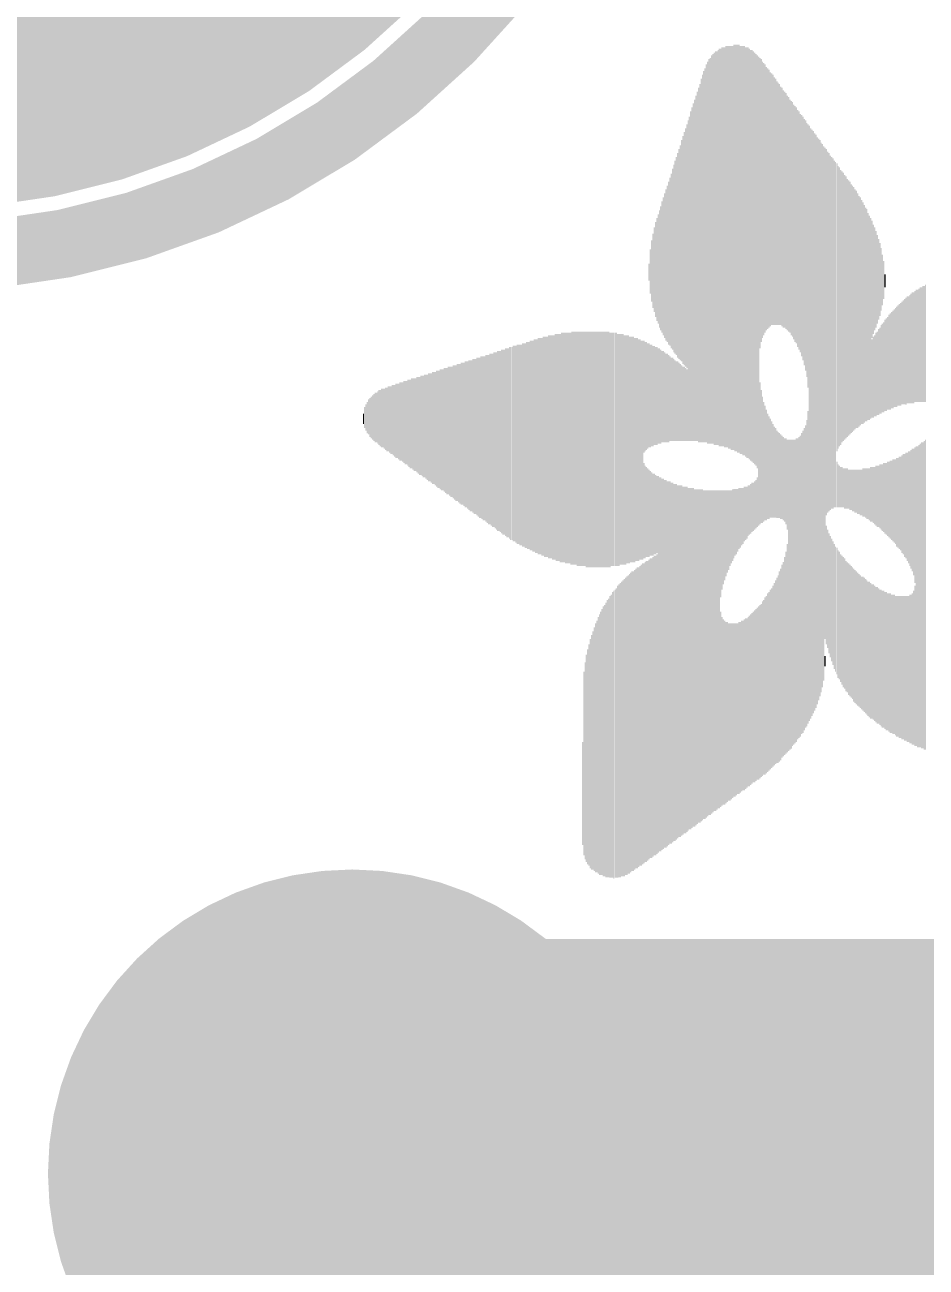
# Model space of a CAD drawing. Extents: x -0.3 to 20.4, y -13.3 to 21.5.
# Drawn here: x 16.392 to 19.025, y 12.706 to 16.338 of the extents above; entities that cross this region are included whole.
import ezdxf

# ---------------------------------------------------------------- set-up
doc = ezdxf.new("R2010")
doc.units = 0
for name, color, linetype in [('16', 132, 'CONTINUOUS'), ('17', 110, 'CONTINUOUS'), ('21', 40, 'CONTINUOUS'), ('30', 253, 'CONTINUOUS'), ('32', 253, 'CONTINUOUS')]:
    doc.layers.add(name, color=color, linetype=linetype)

# ---------------------------------------------------------------- blocks, each defined once
blk = doc.blocks.new('ROUNDP')
at = {"const_width": 0.5}
blk.add_lwpolyline([(0, -0.25, 1), (0, 0.25, 1), (0, -0.25)], format="xyb", dxfattribs=at)
blk = doc.blocks.new('RECT')
blk.add_solid([(-0.5, -0.5), (0.5, -0.5), (-0.5, 0.5), (0.5, 0.5)])

msp = doc.modelspace()

# ---------------------------------------------------------------- linework, layer by layer
at = {"layer": '16', "const_width": 0.3048}
for points in [[(17.3482, 12.9794), (18.8722, 12.9794)], [(18.8722, 10.4394), (18.8722, 12.9794)]]:
    msp.add_lwpolyline(points, dxfattribs=at)
at = {"layer": '16', "const_width": 0.1524}
for points in [[(17.3482, 13.0556, 1), (17.3482, 12.9032)], [(18.9484, 12.9794, 1), (18.796, 12.9794)], [(18.8722, 12.9032, 1), (18.8722, 13.0556)]]:
    msp.add_lwpolyline(points, format="xyb", dxfattribs=at)
at = {"layer": '21', "const_width": 0.2}
msp.add_lwpolyline([(16.0782, 15.6562, 1), (16.0782, 20.0562, 1), (16.0782, 15.6562)], format="xyb", dxfattribs=at)

# ---------------------------------------------------------------- block references
at = {"layer": '16', "xscale": 1.27, "yscale": 2.032, "rotation": 90}
msp.add_blockref('RECT', (18.8722, 12.9794), dxfattribs=at)
at = {"layer": '17'}
for p, xscale, yscale, rotation in [((16.0782, 17.8562), 4.016, 4.016, 180), ((16.0782, 17.8562), 4.016, 4.016, 180), ((17.3482, 12.9794), 1.6764, 1.6764, 270), ((17.3482, 12.9794), 1.6764, 1.6764, 270)]:
    msp.add_blockref('ROUNDP', p, dxfattribs=dict(at, xscale=xscale, yscale=yscale, rotation=rotation))
at = {"layer": '21', "rotation": 90}
for p, xscale, yscale in [((18.4404, 15.689), 1.1735, 0.0038), ((18.4442, 15.689), 1.1735, 0.0038), ((18.448, 15.6871), 1.1773, 0.0038), ((18.4518, 15.6871), 1.1773, 0.0038), ((18.4556, 15.6852), 1.1811, 0.0038), ((18.4595, 15.6852), 1.1811, 0.0039), ((18.4633, 15.6871), 1.1849, 0.0038), ((18.4671, 15.6852), 1.1887, 0.0038), ((18.4709, 15.6852), 1.1887, 0.0038), ((18.4747, 15.6833), 1.1925, 0.0038), ((18.4785, 15.6833), 1.1925, 0.0038), ((18.4823, 15.6795), 1.1925, 0.0038), ((18.4861, 15.6795), 1.1925, 0.0038), ((18.4899, 15.6775), 1.1964, 0.0038), ((18.4937, 15.6775), 1.1964, 0.0038), ((18.3909, 15.6756), 1.124, 0.0038), ((18.3947, 15.6775), 1.1278, 0.0038), ((18.3985, 15.6813), 1.1354, 0.0038), ((18.4023, 15.6832), 1.1392, 0.0038), ((18.4061, 15.6832), 1.1468, 0.0038), ((18.4099, 15.6851), 1.1506, 0.0038), ((18.4137, 15.6851), 1.1506, 0.0038), ((18.4175, 15.6871), 1.1545, 0.0038), ((18.4214, 15.6871), 1.1621, 0.0039), ((18.4252, 15.6871), 1.1621, 0.0038), ((18.429, 15.689), 1.1659, 0.0038), ((18.4328, 15.689), 1.1659, 0.0038), ((18.4366, 15.6871), 1.1697, 0.0038), ((18.4976, 15.6737), 1.1964, 0.0039), ((18.5014, 15.6718), 1.2002, 0.0038), ((18.5052, 15.6718), 1.2002, 0.0038), ((18.509, 15.668), 1.2002, 0.0038), ((18.5128, 15.6642), 1.2002, 0.0038), ((18.5166, 15.6623), 1.204, 0.0038), ((18.5204, 15.6585), 1.2039, 0.0038), ((18.5242, 15.6547), 1.2039, 0.0038), ((18.528, 15.6509), 1.2039, 0.0038), ((18.5318, 15.6451), 1.2078, 0.0038), ((18.5357, 15.5594), 1.3716, 0.0039), ((18.5395, 15.8166), 0.8496, 0.0038), ((18.5433, 15.8242), 0.8268, 0.0038), ((18.3756, 15.6604), 1.0859, 0.0038), ((18.3794, 15.6642), 1.0935, 0.0038), ((18.3833, 15.6699), 1.1049, 0.0039), ((18.3871, 15.6718), 1.1164, 0.0038), ((18.5471, 15.8261), 0.8078, 0.0038), ((18.5509, 15.8281), 0.7963, 0.0038), ((18.5547, 15.8299), 0.7848, 0.0038), ((18.5585, 15.8299), 0.7696, 0.0038), ((18.5623, 15.8299), 0.762, 0.0038), ((18.5661, 15.8299), 0.7544, 0.0038), ((18.3642, 15.6413), 1.0478, 0.0038), ((18.368, 15.6489), 1.063, 0.0038), ((18.3718, 15.6547), 1.0745, 0.0038), ((18.5699, 15.828), 0.743, 0.0038), ((18.5738, 15.828), 0.7354, 0.0039), ((18.5776, 15.8261), 0.7316, 0.0038), ((18.5814, 15.8223), 0.7239, 0.0038), ((18.5852, 15.8204), 0.7201, 0.0038), ((18.589, 15.8166), 0.7125, 0.0038), ((18.5928, 15.8147), 0.7087, 0.0038), ((18.5966, 15.8128), 0.7049, 0.0038), ((18.3528, 15.6261), 1.0096, 0.0038), ((18.3566, 15.6318), 1.021, 0.0038), ((18.3604, 15.6356), 1.0364, 0.0038), ((18.6004, 15.809), 0.6973, 0.0038), ((18.6042, 15.8052), 0.6973, 0.0038), ((18.608, 15.7994), 0.6934, 0.0038), ((18.6119, 15.7975), 0.6896, 0.0039), ((18.6157, 15.7937), 0.6896, 0.0038), ((18.6195, 15.788), 0.6858, 0.0038), ((18.6233, 15.7842), 0.6858, 0.0038), ((18.3413, 15.609), 0.9753, 0.0038), ((18.3452, 15.6147), 0.9867, 0.0039), ((18.349, 15.6204), 0.9982, 0.0038), ((18.6271, 15.7785), 0.682, 0.0038), ((18.6309, 15.7728), 0.6858, 0.0038), ((18.6347, 15.769), 0.6858, 0.0038), ((18.6385, 15.7613), 0.6858, 0.0038), ((18.6423, 15.7556), 0.6896, 0.0038), ((18.6461, 15.7518), 0.6896, 0.0038), ((18.3299, 15.5899), 0.9372, 0.0038), ((18.3337, 15.5956), 0.9486, 0.0038), ((18.3375, 15.6033), 0.9639, 0.0038), ((18.65, 15.7423), 0.6934, 0.0039), ((18.6538, 15.7366), 0.6972, 0.0038), ((18.6576, 15.729), 0.6973, 0.0038), ((18.6614, 15.7214), 0.7049, 0.0038), ((18.6652, 15.7137), 0.7124, 0.0038), ((18.669, 15.7023), 0.7201, 0.0038), ((18.6728, 15.6928), 0.7315, 0.0038), ((18.3185, 15.6832), 0.682, 0.0038), ((18.3223, 15.6871), 0.6973, 0.0038), ((18.3261, 15.6909), 0.7125, 0.0038), ((18.6766, 15.6794), 0.743, 0.0038), ((18.6804, 15.6623), 0.7696, 0.0038), ((18.6842, 15.1727), 1.7412, 0.0038), ((18.6881, 15.1727), 1.726, 0.0039), ((18.6919, 15.1745), 1.7145, 0.0038), ((18.6957, 15.1765), 1.703, 0.0038), ((18.6995, 15.1765), 1.6878, 0.0038), ((18.3071, 15.6718), 0.6286, 0.0039), ((18.3109, 15.6776), 0.6477, 0.0038), ((18.3147, 15.6794), 0.6668, 0.0038), ((18.7033, 15.1784), 1.6764, 0.0038), ((18.7071, 15.1803), 1.6574, 0.0038), ((18.7109, 15.1842), 1.6421, 0.0038), ((18.7147, 15.188), 1.6269, 0.0038), ((18.7185, 15.1898), 1.6078, 0.0038), ((18.7223, 15.1956), 1.5887, 0.0038), ((18.7262, 15.2012), 1.5621, 0.0039), ((18.2956, 15.6623), 0.5791, 0.0038), ((18.2994, 15.6642), 0.5982, 0.0038), ((18.3032, 15.668), 0.6134, 0.0038), ((18.73, 15.2603), 1.4364, 0.0038), ((18.7338, 15.4394), 1.0706, 0.0038), ((18.7376, 15.4394), 1.0554, 0.0038), ((18.7414, 15.4394), 1.0478, 0.0038), ((18.7452, 15.4375), 1.0363, 0.0038), ((18.749, 15.4375), 1.0287, 0.0038), ((18.7528, 15.4356), 1.0249, 0.0038), ((18.2842, 15.6528), 0.5295, 0.0038), ((18.288, 15.6547), 0.5487, 0.0038), ((18.2918, 15.6585), 0.5639, 0.0038), ((18.7566, 15.4337), 1.0135, 0.0038), ((18.7604, 15.4318), 1.0097, 0.0038), ((18.7643, 15.5118), 0.842, 0.0039), ((18.7681, 15.5118), 0.8268, 0.0038), ((18.7719, 15.5137), 0.8154, 0.0038), ((18.7757, 15.5118), 0.8039, 0.0038), ((18.7795, 15.5137), 0.7925, 0.0038), ((18.2728, 15.6413), 0.4762, 0.0038), ((18.2766, 15.6452), 0.4915, 0.0038), ((18.2804, 15.6471), 0.5105, 0.0038), ((18.7833, 15.5137), 0.7848, 0.0038), ((18.7871, 15.5118), 0.7734, 0.0038), ((18.7909, 15.5118), 0.7658, 0.0038), ((18.7947, 15.5099), 0.7544, 0.0038), ((18.7985, 15.5099), 0.7468, 0.0038), ((18.8024, 15.5099), 0.7391, 0.0039), ((18.2613, 15.6337), 0.423, 0.0038), ((18.2651, 15.6356), 0.442, 0.0038), ((18.269, 15.6394), 0.4572, 0.0039), ((18.8062, 15.508), 0.7277, 0.0038), ((18.81, 15.508), 0.7201, 0.0038), ((18.8138, 15.508), 0.7125, 0.0038), ((18.8176, 15.5061), 0.7011, 0.0038), ((18.8214, 15.5061), 0.6934, 0.0038), ((18.8252, 15.5023), 0.6858, 0.0038), ((18.829, 15.5004), 0.6743, 0.0038), ((18.2499, 15.6261), 0.362, 0.0038), ((18.2537, 15.6299), 0.3848, 0.0038), ((18.2575, 15.6318), 0.4038, 0.0038), ((18.8328, 15.5004), 0.6667, 0.0038), ((18.8366, 15.4985), 0.6553, 0.0038), ((18.8405, 15.4947), 0.6477, 0.0039), ((18.8443, 15.4928), 0.6363, 0.0038), ((18.8481, 15.4908), 0.6248, 0.0038), ((18.2385, 15.6223), 0.301, 0.0038), ((18.2423, 15.6242), 0.32, 0.0038), ((18.2461, 15.6242), 0.3429, 0.0038), ((18.8519, 15.4889), 0.621, 0.0038), ((18.8557, 15.4851), 0.6058, 0.0038), ((18.8595, 15.4813), 0.5982, 0.0038), ((18.8633, 15.4794), 0.5868, 0.0038), ((18.8671, 15.5937), 0.3429, 0.0038), ((18.2309, 15.6223), 0.2477, 0.0039), ((18.2347, 15.6223), 0.2781, 0.0038), ((18.8709, 15.5937), 0.32, 0.0038), ((18.8747, 15.5956), 0.301, 0.0038), ((18.8786, 15.5937), 0.282, 0.0039), ((18.2232, 15.6185), 0.1791, 0.0038), ((18.227, 15.6185), 0.2171, 0.0038), ((18.8824, 15.5937), 0.259, 0.0038), ((18.8862, 15.5937), 0.2362, 0.0038), ((18.89, 15.5937), 0.2134, 0.0038), ((18.2194, 15.6166), 0.1295, 0.0038), ((18.8938, 15.5937), 0.1828, 0.0038), ((18.8976, 15.5918), 0.1486, 0.0038), ((18.2156, 15.6147), 0.0495, 0.0038), ((18.9014, 15.5918), 0.1105, 0.0038), ((18.9052, 15.5899), 0.0381, 0.0038), ((18.9776, 15.3899), 0.3163, 0.0038), ((18.9814, 15.3918), 0.3201, 0.0038), ((18.9852, 15.3937), 0.3239, 0.0038), ((18.989, 15.3937), 0.3239, 0.0038), ((18.9929, 15.3975), 0.3238, 0.0039), ((18.9967, 15.3994), 0.3276, 0.0038), ((19.0005, 15.3994), 0.3276, 0.0038), ((19.0043, 15.4013), 0.3314, 0.0038), ((19.0081, 15.4032), 0.3352, 0.0038), ((19.0119, 15.4032), 0.3352, 0.0038), ((19.0157, 15.4051), 0.339, 0.0038), ((19.0195, 15.4051), 0.339, 0.0038), ((19.0233, 15.407), 0.3429, 0.0038), ((18.9357, 15.3651), 0.2896, 0.0038), ((18.9395, 15.367), 0.2934, 0.0038), ((18.9433, 15.3708), 0.2934, 0.0038), ((18.9471, 15.3727), 0.2972, 0.0038), ((18.9509, 15.3746), 0.301, 0.0038), ((18.9548, 15.3784), 0.301, 0.0039), ((18.9586, 15.3803), 0.3048, 0.0038), ((18.9624, 15.3822), 0.3086, 0.0038), ((18.9662, 15.3841), 0.3125, 0.0038), ((18.97, 15.388), 0.3125, 0.0038), ((18.9738, 15.388), 0.3125, 0.0038), ((18.9052, 15.3422), 0.2667, 0.0038), ((18.909, 15.3442), 0.2705, 0.0038), ((18.9128, 15.348), 0.2705, 0.0038), ((18.9167, 15.3518), 0.2781, 0.0039), ((18.9205, 15.3537), 0.2819, 0.0038), ((18.9243, 15.3575), 0.2819, 0.0038), ((18.9281, 15.3594), 0.2858, 0.0038), ((18.9319, 15.3632), 0.2858, 0.0038), ((17.9603, 15.1022), 0.6706, 0.0038), ((17.9642, 15.1022), 0.6706, 0.0039), ((17.968, 15.1022), 0.6706, 0.0038), ((17.9718, 15.1003), 0.6744, 0.0038), ((17.9756, 15.1003), 0.6744, 0.0038), ((17.9794, 15.1003), 0.6744, 0.0038), ((17.9832, 15.1003), 0.6744, 0.0038), ((17.987, 15.0984), 0.6782, 0.0038), ((17.9908, 15.1003), 0.682, 0.0038), ((17.9946, 15.1003), 0.682, 0.0038), ((17.9984, 15.1003), 0.682, 0.0038), ((18.0023, 15.1003), 0.682, 0.0039), ((18.0061, 15.0984), 0.6858, 0.0038), ((18.0099, 15.0984), 0.6858, 0.0038), ((18.0137, 15.0984), 0.6858, 0.0038), ((18.0175, 15.0984), 0.6858, 0.0038), ((18.0213, 15.0984), 0.6858, 0.0038), ((18.0251, 15.0984), 0.6858, 0.0038), ((18.0289, 15.0984), 0.6858, 0.0038), ((18.0327, 15.0965), 0.6896, 0.0038), ((18.0365, 15.0965), 0.6896, 0.0038), ((18.0404, 15.0965), 0.6896, 0.0039), ((18.0442, 15.0965), 0.6896, 0.0038), ((18.048, 15.0965), 0.6896, 0.0038), ((18.0518, 15.0965), 0.6896, 0.0038), ((18.0556, 15.0965), 0.6896, 0.0038), ((18.0594, 15.0965), 0.6896, 0.0038), ((18.0632, 15.0965), 0.6896, 0.0038), ((18.067, 15.0965), 0.6896, 0.0038), ((18.0708, 15.0965), 0.6896, 0.0038), ((18.0746, 15.0965), 0.6896, 0.0038), ((18.0785, 15.0965), 0.6896, 0.0039), ((18.0823, 15.0965), 0.6896, 0.0038), ((18.0861, 15.0965), 0.6896, 0.0038), ((18.0899, 15.0965), 0.6896, 0.0038), ((18.0937, 15.0965), 0.6896, 0.0038), ((18.0975, 15.0965), 0.6896, 0.0038), ((18.1013, 15.0946), 0.6858, 0.0038), ((18.1051, 15.0965), 0.682, 0.0038), ((18.1089, 15.0965), 0.682, 0.0038), ((18.1127, 15.0965), 0.682, 0.0038), ((18.1166, 15.0965), 0.682, 0.0039), ((18.1204, 15.0965), 0.682, 0.0038), ((18.8786, 15.3155), 0.2439, 0.0039), ((18.8824, 15.3194), 0.2438, 0.0038), ((18.8862, 15.3232), 0.2514, 0.0038), ((18.89, 15.327), 0.2514, 0.0038), ((18.8938, 15.3308), 0.259, 0.0038), ((18.8976, 15.3346), 0.2591, 0.0038), ((18.9014, 15.3366), 0.2629, 0.0038), ((17.8308, 15.1118), 0.5829, 0.0038), ((17.8346, 15.1118), 0.5829, 0.0038), ((17.8384, 15.1099), 0.5867, 0.0038), ((17.8422, 15.1099), 0.5867, 0.0038), ((17.846, 15.1098), 0.5944, 0.0038), ((17.8498, 15.1098), 0.5944, 0.0039), ((17.8537, 15.1079), 0.5982, 0.0038), ((17.8575, 15.1098), 0.602, 0.0038), ((17.8613, 15.1079), 0.6058, 0.0038), ((17.8651, 15.1079), 0.6058, 0.0038), ((17.8689, 15.1079), 0.6134, 0.0038), ((17.8727, 15.1079), 0.6134, 0.0038), ((17.8765, 15.106), 0.6172, 0.0038), ((17.8803, 15.1079), 0.621, 0.0038), ((17.8841, 15.106), 0.6248, 0.0038), ((17.888, 15.106), 0.6248, 0.0039), ((17.8918, 15.106), 0.6324, 0.0038), ((17.8956, 15.106), 0.6324, 0.0038), ((17.8994, 15.106), 0.6324, 0.0038), ((17.9032, 15.1041), 0.6362, 0.0038), ((17.907, 15.1061), 0.6401, 0.0038), ((17.9108, 15.1042), 0.6439, 0.0038), ((17.9146, 15.1042), 0.6439, 0.0038), ((17.9184, 15.1042), 0.6439, 0.0038), ((17.9222, 15.1042), 0.6515, 0.0038), ((17.9261, 15.1042), 0.6515, 0.0039), ((17.9299, 15.1042), 0.6515, 0.0038), ((17.9337, 15.1022), 0.6554, 0.0038), ((17.9375, 15.1022), 0.6554, 0.0038), ((17.9413, 15.1041), 0.6592, 0.0038), ((17.9451, 15.1022), 0.663, 0.0038), ((17.9489, 15.1022), 0.663, 0.0038), ((17.9527, 15.1022), 0.663, 0.0038), ((17.9565, 15.1003), 0.6668, 0.0038), ((18.1242, 15.0946), 0.6782, 0.0038), ((18.128, 15.0946), 0.6782, 0.0038), ((18.1318, 15.0965), 0.6744, 0.0038), ((18.1356, 15.0965), 0.6744, 0.0038), ((18.1394, 15.0965), 0.6744, 0.0038), ((18.1432, 15.0946), 0.6706, 0.0038), ((18.147, 15.0946), 0.6706, 0.0038), ((18.1508, 15.0965), 0.6668, 0.0038), ((18.1547, 15.0965), 0.6668, 0.0039), ((18.1585, 15.0946), 0.663, 0.0038), ((18.1623, 15.0965), 0.6592, 0.0038), ((18.1661, 15.0965), 0.6592, 0.0038), ((18.1699, 15.0965), 0.6592, 0.0038), ((18.1737, 15.0945), 0.6553, 0.0038), ((18.1775, 15.0965), 0.6515, 0.0038), ((18.1813, 15.0965), 0.6515, 0.0038), ((18.1851, 15.0945), 0.6477, 0.0038), ((18.1889, 15.0965), 0.6439, 0.0038), ((18.1928, 15.0945), 0.6401, 0.0039), ((18.1966, 15.0945), 0.6401, 0.0038), ((18.2004, 15.2508), 0.3276, 0.0038), ((18.2042, 15.2508), 0.32, 0.0038), ((18.208, 15.2527), 0.3162, 0.0038), ((18.2118, 15.2527), 0.3086, 0.0038), ((18.2156, 15.2546), 0.3048, 0.0038), ((18.2194, 15.2527), 0.301, 0.0038), ((18.2232, 15.2546), 0.2972, 0.0038), ((18.8671, 15.3041), 0.2286, 0.0038), ((18.8709, 15.3079), 0.2363, 0.0038), ((18.8747, 15.3117), 0.2363, 0.0038), ((17.7127, 15.1346), 0.461, 0.0038), ((17.7165, 15.1327), 0.4648, 0.0038), ((17.7203, 15.1308), 0.4686, 0.0038), ((17.7241, 15.1327), 0.4724, 0.0038), ((17.7279, 15.1308), 0.4762, 0.0038), ((17.7317, 15.1288), 0.4801, 0.0038), ((17.7355, 15.1288), 0.4801, 0.0039), ((17.7394, 15.1288), 0.4877, 0.0038), ((17.7432, 15.127), 0.4915, 0.0038), ((17.747, 15.125), 0.4953, 0.0038), ((17.7508, 15.127), 0.4991, 0.0038), ((17.7546, 15.125), 0.5029, 0.0038), ((17.7584, 15.1232), 0.5067, 0.0038), ((17.7622, 15.125), 0.5105, 0.0038), ((17.766, 15.1232), 0.5143, 0.0038), ((17.7698, 15.1212), 0.5181, 0.0038), ((17.7736, 15.1212), 0.5257, 0.0039), ((17.7775, 15.1212), 0.5257, 0.0038), ((17.7813, 15.1194), 0.5295, 0.0038), ((17.7851, 15.1194), 0.5373, 0.0038), ((17.7889, 15.1175), 0.5411, 0.0038), ((17.7927, 15.1175), 0.5411, 0.0038), ((17.7965, 15.1175), 0.5487, 0.0038), ((17.8003, 15.1156), 0.5525, 0.0038), ((17.8041, 15.1156), 0.5525, 0.0038), ((17.8079, 15.1156), 0.5601, 0.0038), ((17.8117, 15.1137), 0.5639, 0.0039), ((17.8156, 15.1137), 0.5639, 0.0038), ((17.8194, 15.1137), 0.5715, 0.0038), ((17.8232, 15.1137), 0.5715, 0.0038), ((17.827, 15.1118), 0.5753, 0.0038), ((18.227, 15.2527), 0.2934, 0.0038), ((18.2309, 15.2546), 0.2896, 0.0039), ((18.2347, 15.2527), 0.2858, 0.0038), ((18.2385, 15.2527), 0.2858, 0.0038), ((18.2423, 15.2527), 0.2782, 0.0038), ((18.2461, 15.2527), 0.2782, 0.0038), ((18.2499, 15.2508), 0.2744, 0.0038), ((18.2537, 15.2508), 0.2667, 0.0038), ((18.2575, 15.2508), 0.2667, 0.0038), ((18.2613, 15.2489), 0.2629, 0.0038), ((18.2651, 15.247), 0.2591, 0.0038), ((18.269, 15.247), 0.2591, 0.0039), ((18.2728, 15.2451), 0.2553, 0.0038), ((18.2766, 15.2451), 0.2476, 0.0038), ((18.2804, 15.2432), 0.2438, 0.0038), ((18.2842, 15.2432), 0.2438, 0.0038), ((17.606, 15.1555), 0.3505, 0.0038), ((17.6098, 15.1537), 0.3543, 0.0038), ((17.6136, 15.1537), 0.3543, 0.0038), ((17.6174, 15.1537), 0.3619, 0.0038), ((17.6212, 15.1518), 0.3657, 0.0039), ((17.6251, 15.1498), 0.3696, 0.0038), ((17.6289, 15.1517), 0.3734, 0.0038), ((17.6327, 15.1498), 0.3772, 0.0038), ((17.6365, 15.1479), 0.381, 0.0038), ((17.6403, 15.1479), 0.381, 0.0038), ((17.6441, 15.1479), 0.3886, 0.0038), ((17.6479, 15.146), 0.3924, 0.0038), ((17.6517, 15.1441), 0.3962, 0.0038), ((17.6555, 15.146), 0.4, 0.0038), ((17.6593, 15.1441), 0.4038, 0.0039), ((17.6632, 15.1422), 0.4076, 0.0038), ((17.667, 15.1423), 0.4153, 0.0038), ((17.6708, 15.1423), 0.4153, 0.0038), ((17.6746, 15.1404), 0.4191, 0.0038), ((17.6784, 15.1403), 0.4268, 0.0038), ((17.6822, 15.1403), 0.4268, 0.0038), ((17.686, 15.1384), 0.4306, 0.0038), ((17.6898, 15.1384), 0.4382, 0.0038), ((17.6936, 15.1365), 0.442, 0.0038), ((17.6974, 15.1365), 0.442, 0.0039), ((17.7013, 15.1365), 0.4496, 0.0038), ((17.7051, 15.1346), 0.4534, 0.0038), ((17.7089, 15.1346), 0.4534, 0.0038), ((18.288, 15.2413), 0.24, 0.0038), ((18.2918, 15.2394), 0.2362, 0.0038), ((18.2956, 15.2375), 0.2324, 0.0038), ((18.2994, 15.2375), 0.2324, 0.0038), ((18.3032, 15.2356), 0.2286, 0.0038), ((18.3071, 15.2337), 0.2247, 0.0039), ((18.3109, 15.2317), 0.2209, 0.0038), ((18.3147, 15.2299), 0.2171, 0.0038), ((18.3185, 15.2299), 0.2171, 0.0038), ((18.3223, 15.2279), 0.2133, 0.0038), ((18.3261, 15.2261), 0.2095, 0.0038), ((17.4879, 15.1784), 0.2286, 0.0038), ((17.4917, 15.1784), 0.2286, 0.0038), ((17.4955, 15.1765), 0.2324, 0.0038), ((17.4993, 15.1765), 0.24, 0.0038), ((17.5031, 15.1746), 0.2438, 0.0038), ((17.5069, 15.1746), 0.2438, 0.0039), ((17.5108, 15.1746), 0.2514, 0.0038), ((17.5146, 15.1727), 0.2552, 0.0038), ((17.5184, 15.1707), 0.2591, 0.0038), ((17.5222, 15.1727), 0.2629, 0.0038), ((17.526, 15.1707), 0.2667, 0.0038), ((17.5298, 15.1689), 0.2705, 0.0038), ((17.5336, 15.1689), 0.2705, 0.0038), ((17.5374, 15.1689), 0.2781, 0.0038), ((17.5412, 15.1669), 0.2819, 0.0038), ((17.545, 15.1651), 0.2857, 0.0039), ((17.5489, 15.167), 0.2896, 0.0038), ((17.5527, 15.1651), 0.2934, 0.0038), ((17.5565, 15.1632), 0.2972, 0.0038), ((17.5603, 15.1651), 0.301, 0.0038), ((17.5641, 15.1632), 0.3048, 0.0038), ((17.5679, 15.1613), 0.3086, 0.0038), ((17.5717, 15.1613), 0.3163, 0.0038), ((17.5755, 15.1613), 0.3163, 0.0038), ((17.5793, 15.1593), 0.3201, 0.0038), ((17.5831, 15.1593), 0.3277, 0.0039), ((17.587, 15.1593), 0.3277, 0.0038), ((17.5908, 15.1575), 0.3315, 0.0038), ((17.5946, 15.1575), 0.3391, 0.0038), ((17.5984, 15.1555), 0.3429, 0.0038), ((17.6022, 15.1555), 0.3429, 0.0038), ((18.5395, 15.0851), 0.4153, 0.0038), ((17.4117, 15.1898), 0.1371, 0.0038), ((17.4155, 15.1898), 0.1448, 0.0038), ((17.4193, 15.1898), 0.1448, 0.0038), ((17.4231, 15.1898), 0.1524, 0.0038), ((17.4269, 15.1898), 0.16, 0.0038), ((17.4307, 15.1879), 0.1638, 0.0039), ((17.4346, 15.188), 0.1715, 0.0038), ((17.4384, 15.188), 0.1715, 0.0038), ((17.4422, 15.1861), 0.1753, 0.0038), ((17.446, 15.1861), 0.1829, 0.0038), ((17.4498, 15.1842), 0.1867, 0.0038), ((17.4536, 15.1861), 0.1905, 0.0038), ((17.4574, 15.1842), 0.1943, 0.0038), ((17.4612, 15.1823), 0.1981, 0.0038), ((17.465, 15.1842), 0.2019, 0.0038), ((17.4688, 15.1822), 0.2058, 0.0039), ((17.4727, 15.1803), 0.2096, 0.0038), ((17.4765, 15.1803), 0.2172, 0.0038), ((17.4803, 15.1803), 0.2172, 0.0038), ((17.4841, 15.1784), 0.221, 0.0038), ((18.5433, 15.0755), 0.3886, 0.0038), ((17.385, 15.1898), 0.0609, 0.0038), ((17.3888, 15.1898), 0.0762, 0.0038), ((17.3926, 15.1898), 0.0915, 0.0039), ((17.3965, 15.1918), 0.1029, 0.0038), ((17.4003, 15.1898), 0.1143, 0.0038), ((17.4041, 15.1898), 0.1219, 0.0038), ((17.4079, 15.1898), 0.1295, 0.0038), ((18.5471, 15.066), 0.3696, 0.0038), ((18.5509, 15.0603), 0.3506, 0.0038), ((18.5547, 15.0564), 0.3353, 0.0038), ((17.3812, 15.1861), 0.0305, 0.0038), ((18.5585, 15.0508), 0.3239, 0.0038), ((18.5623, 15.047), 0.3086, 0.0038), ((18.5661, 15.0432), 0.3009, 0.0038), ((18.5699, 15.0413), 0.2895, 0.0038), ((18.6804, 14.7517), 0.9144, 0.0038), ((18.5738, 15.0375), 0.2819, 0.0039), ((18.5776, 15.0337), 0.2743, 0.0038), ((18.5814, 15.0299), 0.2667, 0.0038), ((18.5852, 15.028), 0.2629, 0.0038), ((18.589, 15.0241), 0.2552, 0.0038), ((18.5928, 15.0222), 0.2514, 0.0038), ((18.6652, 14.7098), 0.8839, 0.0038), ((18.669, 14.7174), 0.884, 0.0038), ((18.6728, 14.7251), 0.8839, 0.0038), ((18.6766, 14.7346), 0.8953, 0.0038), ((18.5966, 15.0203), 0.2476, 0.0038), ((18.6004, 15.0165), 0.2476, 0.0038), ((18.6042, 15.0146), 0.2438, 0.0038), ((18.608, 15.0108), 0.2439, 0.0038), ((18.6119, 15.007), 0.2439, 0.0039), ((18.6157, 15.0032), 0.2515, 0.0038), ((18.6195, 14.9937), 0.2629, 0.0038), ((18.6233, 14.6698), 0.9106, 0.0038), ((18.6271, 14.6717), 0.9068, 0.0038), ((18.6309, 14.6736), 0.903, 0.0038), ((18.6347, 14.6774), 0.8954, 0.0038), ((18.6385, 14.6793), 0.8916, 0.0038), ((18.6423, 14.6812), 0.8878, 0.0038), ((18.6461, 14.685), 0.8878, 0.0038), ((18.65, 14.6889), 0.8801, 0.0039), ((18.6538, 14.6927), 0.8801, 0.0038), ((18.6576, 14.6965), 0.8801, 0.0038), ((18.6614, 14.7041), 0.8801, 0.0038), ((19.0081, 14.6698), 0.8877, 0.0038), ((19.0119, 14.6698), 0.8953, 0.0038), ((19.0157, 14.6698), 0.8953, 0.0038), ((19.0195, 14.6698), 0.903, 0.0038), ((19.0233, 14.6717), 0.9068, 0.0038), ((18.9471, 14.9403), 0.2705, 0.0038), ((18.9509, 14.9384), 0.2743, 0.0038), ((18.9548, 14.9365), 0.2857, 0.0039), ((18.9586, 14.9365), 0.2934, 0.0038), ((18.9624, 14.9327), 0.301, 0.0038), ((18.9662, 14.9327), 0.3086, 0.0038), ((18.97, 14.9289), 0.3163, 0.0038), ((18.9738, 14.927), 0.3277, 0.0038), ((18.9776, 14.9232), 0.3353, 0.0038), ((18.9814, 14.9213), 0.3467, 0.0038), ((18.9852, 14.9194), 0.3581, 0.0038), ((18.989, 14.9136), 0.3696, 0.0038), ((18.9929, 14.9041), 0.3962, 0.0039), ((18.9967, 14.6679), 0.8763, 0.0038), ((19.0005, 14.666), 0.8801, 0.0038), ((19.0043, 14.6679), 0.8839, 0.0038), ((18.2004, 14.9175), 0.2781, 0.0038), ((18.2042, 14.9137), 0.2705, 0.0038), ((18.208, 14.9137), 0.2629, 0.0038), ((18.2118, 14.9117), 0.259, 0.0038), ((18.7643, 14.9936), 0.1334, 0.0039), ((18.7681, 14.9898), 0.1258, 0.0038), ((18.7719, 14.9879), 0.122, 0.0038), ((18.7757, 14.986), 0.1182, 0.0038), ((18.7795, 14.986), 0.1182, 0.0038), ((18.7833, 14.984), 0.1143, 0.0038), ((18.7871, 14.9822), 0.1181, 0.0038), ((18.7909, 14.9822), 0.1181, 0.0038), ((18.7947, 14.9822), 0.1181, 0.0038), ((18.8024, 14.9784), 0.1181, 0.0039), ((18.8062, 14.9784), 0.1181, 0.0038), ((18.81, 14.9765), 0.1219, 0.0038), ((18.8138, 14.9765), 0.1219, 0.0038), ((18.8176, 14.9746), 0.1257, 0.0038), ((18.8214, 14.9746), 0.1257, 0.0038), ((18.8252, 14.9727), 0.1295, 0.0038), ((18.829, 14.9727), 0.1295, 0.0038), ((18.8328, 14.9708), 0.1333, 0.0038), ((18.8366, 14.9708), 0.1333, 0.0038), ((18.8405, 14.9708), 0.1409, 0.0039), ((18.8443, 14.9708), 0.1409, 0.0038), ((18.8481, 14.9689), 0.1447, 0.0038), ((18.8519, 14.967), 0.1485, 0.0038), ((18.8557, 14.967), 0.1485, 0.0038), ((18.8595, 14.965), 0.1524, 0.0038), ((18.8633, 14.9651), 0.1601, 0.0038), ((18.8671, 14.9651), 0.1601, 0.0038), ((18.8709, 14.9632), 0.1639, 0.0038), ((18.8747, 14.9613), 0.1677, 0.0038), ((18.8786, 14.9613), 0.1753, 0.0039), ((18.8824, 14.9594), 0.1791, 0.0038), ((18.8862, 14.9594), 0.1791, 0.0038), ((18.89, 14.9594), 0.1867, 0.0038), ((18.8938, 14.9575), 0.1905, 0.0038), ((18.8976, 14.9556), 0.1943, 0.0038), ((18.9014, 14.9556), 0.2019, 0.0038), ((18.9052, 14.9536), 0.2058, 0.0038), ((18.909, 14.9517), 0.2096, 0.0038), ((18.9128, 14.9517), 0.2172, 0.0038), ((18.9167, 14.9498), 0.221, 0.0039), ((18.9205, 14.9498), 0.2286, 0.0038), ((18.9243, 14.9479), 0.2324, 0.0038), ((18.9281, 14.9479), 0.24, 0.0038), ((18.9319, 14.946), 0.2438, 0.0038), ((18.9357, 14.9441), 0.2476, 0.0038), ((18.9395, 14.9422), 0.2591, 0.0038), ((18.9433, 14.9403), 0.2629, 0.0038), ((18.2156, 14.9098), 0.2552, 0.0038), ((18.2194, 14.9098), 0.2476, 0.0038), ((18.2232, 14.9079), 0.2438, 0.0038), ((18.227, 14.906), 0.24, 0.0038), ((18.2309, 14.9079), 0.2362, 0.0039), ((18.2347, 14.906), 0.2324, 0.0038), ((18.2385, 14.906), 0.2248, 0.0038), ((18.2423, 14.4679), 1.1011, 0.0038), ((18.2461, 14.4679), 1.0935, 0.0038), ((18.2499, 14.4679), 1.0935, 0.0038), ((18.2537, 14.4679), 1.0859, 0.0038), ((18.2575, 14.4698), 1.0821, 0.0038), ((18.2613, 14.4698), 1.0745, 0.0038), ((18.2651, 14.4698), 1.0745, 0.0038), ((18.269, 14.4697), 1.0668, 0.0039), ((18.2728, 14.4717), 1.0629, 0.0038), ((18.2766, 14.4736), 1.0591, 0.0038), ((18.5242, 14.9327), 0.1409, 0.0038), ((18.528, 14.9365), 0.141, 0.0038), ((18.5318, 14.9422), 0.1448, 0.0038), ((18.7985, 14.9802), 0.1143, 0.0038), ((18.2804, 14.4717), 1.0553, 0.0038), ((18.2842, 14.4736), 1.0515, 0.0038), ((18.288, 14.4736), 1.0439, 0.0038), ((18.2918, 14.4736), 1.0439, 0.0038), ((18.2956, 14.4755), 1.0401, 0.0038), ((18.2994, 14.4755), 1.0325, 0.0038), ((18.3032, 14.4774), 1.0287, 0.0038), ((18.3071, 14.4774), 1.0287, 0.0039), ((18.3109, 14.4793), 1.0249, 0.0038), ((18.3147, 14.4793), 1.0173, 0.0038), ((18.3185, 14.4812), 1.0135, 0.0038), ((18.3223, 14.4812), 1.0135, 0.0038), ((18.3261, 14.4831), 1.0096, 0.0038), ((18.3299, 14.4831), 1.002, 0.0038), ((18.3337, 14.485), 0.9982, 0.0038), ((18.3375, 14.485), 0.9982, 0.0038), ((18.3413, 14.4869), 0.9944, 0.0038), ((18.3452, 14.4888), 0.9906, 0.0039), ((18.349, 14.4869), 0.9868, 0.0038), ((18.3528, 14.4888), 0.983, 0.0038), ((18.3566, 14.4907), 0.9792, 0.0038), ((18.3604, 14.4926), 0.9754, 0.0038), ((18.3642, 14.4926), 0.9754, 0.0038), ((18.368, 14.4945), 0.9716, 0.0038), ((18.3718, 14.4964), 0.9678, 0.0038), ((18.3756, 14.4965), 0.9601, 0.0038), ((18.3794, 14.4965), 0.9601, 0.0038), ((18.3833, 14.4984), 0.9563, 0.0039), ((18.3871, 14.5003), 0.9525, 0.0038), ((18.3909, 14.5022), 0.9487, 0.0038), ((18.3947, 14.5022), 0.9487, 0.0038), ((18.3985, 14.5041), 0.9449, 0.0038), ((18.4023, 14.506), 0.9411, 0.0038), ((18.4061, 14.5079), 0.9373, 0.0038), ((18.4099, 14.5079), 0.9373, 0.0038), ((18.4137, 14.5098), 0.9335, 0.0038), ((18.4175, 14.5117), 0.9297, 0.0038), ((18.4214, 14.5117), 0.9297, 0.0039), ((18.4252, 14.8203), 0.3124, 0.0038), ((18.429, 14.8317), 0.2896, 0.0038), ((18.4328, 14.8394), 0.2743, 0.0038), ((18.4366, 14.8451), 0.2629, 0.0038), ((18.4404, 14.8508), 0.2515, 0.0038), ((18.4442, 14.8565), 0.2401, 0.0038), ((18.448, 14.8603), 0.2324, 0.0038), ((18.4518, 14.866), 0.221, 0.0038), ((18.4556, 14.8698), 0.2134, 0.0038), ((18.4595, 14.8755), 0.2096, 0.0039), ((18.4633, 14.8794), 0.2019, 0.0038), ((18.4671, 14.8832), 0.1943, 0.0038), ((18.4709, 14.8851), 0.1905, 0.0038), ((18.4747, 14.8889), 0.1829, 0.0038), ((18.4785, 14.8946), 0.1791, 0.0038), ((18.4823, 14.8965), 0.1753, 0.0038), ((18.4861, 14.9003), 0.1676, 0.0038), ((18.4899, 14.9022), 0.1638, 0.0038), ((18.4937, 14.9079), 0.16, 0.0038), ((18.4976, 14.9098), 0.1562, 0.0039), ((18.5014, 14.9117), 0.1524, 0.0038), ((18.5052, 14.9174), 0.1486, 0.0038), ((18.509, 14.9193), 0.1448, 0.0038), ((18.5128, 14.9231), 0.1448, 0.0038), ((18.5166, 14.927), 0.1447, 0.0038), ((18.5204, 14.9289), 0.1409, 0.0038), ((18.7338, 14.7003), 0.3467, 0.0038), ((18.7376, 14.6889), 0.3467, 0.0038), ((18.6195, 14.5155), 0.6096, 0.0038), ((18.7414, 14.6755), 0.3505, 0.0038), ((18.7452, 14.666), 0.3543, 0.0038), ((18.749, 14.6565), 0.3581, 0.0038), ((18.7528, 14.6469), 0.362, 0.0038), ((18.7566, 14.6374), 0.3658, 0.0038), ((18.2309, 14.3479), 0.8763, 0.0039), ((18.2347, 14.3479), 0.8763, 0.0038), ((18.2385, 14.3517), 0.8763, 0.0038), ((18.6157, 14.5022), 0.5905, 0.0038), ((18.7604, 14.6298), 0.3657, 0.0038), ((18.7643, 14.6241), 0.3695, 0.0039), ((18.7681, 14.6145), 0.3734, 0.0038), ((18.7719, 14.6107), 0.3734, 0.0038), ((18.7757, 14.6031), 0.3734, 0.0038), ((18.7795, 14.5974), 0.3772, 0.0038), ((18.1775, 14.3098), 0.8763, 0.0038), ((18.1813, 14.3117), 0.8801, 0.0038), ((18.1851, 14.3136), 0.8763, 0.0038), ((18.1889, 14.3174), 0.8763, 0.0038), ((18.1928, 14.3193), 0.8801, 0.0039), ((18.1966, 14.3231), 0.8801, 0.0038), ((18.2004, 14.325), 0.8763, 0.0038), ((18.2042, 14.3288), 0.8763, 0.0038), ((18.208, 14.3307), 0.8801, 0.0038), ((18.2118, 14.3326), 0.8763, 0.0038), ((18.2156, 14.3364), 0.8763, 0.0038), ((18.2194, 14.3403), 0.8763, 0.0038), ((18.2232, 14.3403), 0.8763, 0.0038), ((18.227, 14.3441), 0.8763, 0.0038), ((18.6004, 14.4679), 0.5601, 0.0038), ((18.6042, 14.4774), 0.5639, 0.0038), ((18.608, 14.4831), 0.5677, 0.0038), ((18.6119, 14.4926), 0.5792, 0.0039), ((18.7833, 14.5917), 0.381, 0.0038), ((18.7871, 14.5879), 0.381, 0.0038), ((18.7909, 14.5802), 0.381, 0.0038), ((18.7947, 14.5764), 0.381, 0.0038), ((18.7985, 14.5707), 0.3848, 0.0038), ((18.8024, 14.5669), 0.3848, 0.0039), ((18.8062, 14.5631), 0.3848, 0.0038), ((18.81, 14.5593), 0.3848, 0.0038), ((18.8138, 14.5536), 0.3886, 0.0038), ((18.1394, 14.2812), 0.8649, 0.0038), ((18.1432, 14.2831), 0.8687, 0.0038), ((18.147, 14.2869), 0.8687, 0.0038), ((18.1508, 14.2888), 0.8725, 0.0038), ((18.1547, 14.2926), 0.8725, 0.0039), ((18.1585, 14.2945), 0.8763, 0.0038), ((18.1623, 14.2983), 0.8763, 0.0038), ((18.1661, 14.3022), 0.8763, 0.0038), ((18.1699, 14.3022), 0.8763, 0.0038), ((18.1737, 14.306), 0.8763, 0.0038), ((18.5852, 14.445), 0.5372, 0.0038), ((18.589, 14.4507), 0.541, 0.0038), ((18.5928, 14.4545), 0.5486, 0.0038), ((18.5966, 14.4622), 0.5563, 0.0038), ((18.8176, 14.5498), 0.3887, 0.0038), ((18.8214, 14.546), 0.3887, 0.0038), ((18.8252, 14.5421), 0.3886, 0.0038), ((18.829, 14.5383), 0.3886, 0.0038), ((18.8328, 14.5345), 0.3886, 0.0038), ((18.8366, 14.5307), 0.3886, 0.0038), ((18.8405, 14.5288), 0.3924, 0.0039), ((18.8443, 14.525), 0.3924, 0.0038), ((18.8481, 14.5212), 0.3924, 0.0038), ((18.8519, 14.5174), 0.3924, 0.0038), ((18.1089, 14.2621), 0.8344, 0.0038), ((18.1127, 14.2621), 0.842, 0.0038), ((18.1166, 14.2659), 0.842, 0.0039), ((18.1204, 14.2678), 0.8458, 0.0038), ((18.1242, 14.2716), 0.8534, 0.0038), ((18.128, 14.2736), 0.8573, 0.0038), ((18.1318, 14.2755), 0.8611, 0.0038), ((18.1356, 14.2793), 0.8611, 0.0038), ((18.5623, 14.4145), 0.522, 0.0038), ((18.5661, 14.4183), 0.522, 0.0038), ((18.5699, 14.424), 0.5258, 0.0038), ((18.5738, 14.4278), 0.5258, 0.0039), ((18.5776, 14.4336), 0.5295, 0.0038), ((18.5814, 14.4393), 0.5334, 0.0038), ((18.8557, 14.5136), 0.3925, 0.0038), ((18.8595, 14.5117), 0.3963, 0.0038), ((18.8633, 14.5079), 0.3963, 0.0038), ((18.8671, 14.506), 0.3925, 0.0038), ((18.8709, 14.5041), 0.3963, 0.0038), ((18.8747, 14.5002), 0.3962, 0.0038), ((18.8786, 14.4964), 0.3962, 0.0039), ((18.8824, 14.4945), 0.4, 0.0038), ((18.8862, 14.4926), 0.3962, 0.0038), ((18.89, 14.4888), 0.3962, 0.0038), ((18.8938, 14.4869), 0.4, 0.0038), ((18.8976, 14.4831), 0.4, 0.0038), ((18.9014, 14.4831), 0.4, 0.0038), ((18.9052, 14.4793), 0.4001, 0.0038), ((18.909, 14.4774), 0.4039, 0.0038), ((18.9128, 14.4755), 0.4001, 0.0038), ((18.9167, 14.4736), 0.4039, 0.0039), ((18.9205, 14.4717), 0.4077, 0.0038), ((18.9852, 14.4545), 0.442, 0.0038), ((18.989, 14.4583), 0.4496, 0.0038), ((18.9929, 14.464), 0.4686, 0.0039), ((18.0861, 14.245), 0.7925, 0.0038), ((18.0899, 14.2469), 0.8039, 0.0038), ((18.0937, 14.2507), 0.8115, 0.0038), ((18.0975, 14.2526), 0.8153, 0.0038), ((18.1013, 14.2564), 0.823, 0.0038), ((18.1051, 14.2583), 0.8268, 0.0038), ((18.5395, 14.3879), 0.5067, 0.0038), ((18.5433, 14.3917), 0.5067, 0.0038), ((18.5471, 14.3974), 0.5105, 0.0038), ((18.5509, 14.4012), 0.5105, 0.0038), ((18.5547, 14.405), 0.5182, 0.0038), ((18.5585, 14.4088), 0.5182, 0.0038), ((18.9243, 14.4698), 0.4039, 0.0038), ((18.9281, 14.4679), 0.4077, 0.0038), ((18.9319, 14.4679), 0.4077, 0.0038), ((18.9357, 14.4641), 0.4077, 0.0038), ((18.9395, 14.4622), 0.4115, 0.0038), ((18.9433, 14.4622), 0.4115, 0.0038), ((18.9471, 14.4603), 0.4153, 0.0038), ((18.9509, 14.4603), 0.4153, 0.0038), ((18.9548, 14.4584), 0.4191, 0.0039), ((18.9586, 14.4584), 0.4191, 0.0038), ((18.9624, 14.4565), 0.4229, 0.0038), ((18.9662, 14.4565), 0.4229, 0.0038), ((18.97, 14.4545), 0.4268, 0.0038), ((18.9738, 14.4545), 0.4268, 0.0038), ((18.9776, 14.4545), 0.4344, 0.0038), ((18.9814, 14.4545), 0.4344, 0.0038), ((18.067, 14.2316), 0.7506, 0.0038), ((18.0708, 14.2335), 0.762, 0.0038), ((18.0746, 14.2373), 0.7696, 0.0038), ((18.0785, 14.2412), 0.7773, 0.0039), ((18.0823, 14.2431), 0.7887, 0.0038), ((18.4252, 14.3364), 0.5715, 0.0038), ((18.429, 14.3307), 0.5524, 0.0038), ((18.4976, 14.3536), 0.4991, 0.0039), ((18.5014, 14.3555), 0.4953, 0.0038), ((18.5052, 14.3593), 0.4953, 0.0038), ((18.509, 14.3612), 0.4991, 0.0038), ((18.5128, 14.365), 0.4991, 0.0038), ((18.5166, 14.3688), 0.4991, 0.0038), ((18.5204, 14.3726), 0.4991, 0.0038), ((18.5242, 14.3745), 0.503, 0.0038), ((18.528, 14.3783), 0.503, 0.0038), ((18.5318, 14.3822), 0.5029, 0.0038), ((18.5357, 14.3841), 0.5067, 0.0039), ((18.0556, 14.2202), 0.7124, 0.0038), ((18.0594, 14.224), 0.7278, 0.0038), ((18.0632, 14.2278), 0.7354, 0.0038), ((18.4328, 14.3288), 0.541, 0.0038), ((18.4366, 14.3269), 0.5372, 0.0038), ((18.4404, 14.3269), 0.5296, 0.0038), ((18.4442, 14.3288), 0.5258, 0.0038), ((18.448, 14.3288), 0.5182, 0.0038), ((18.4518, 14.3288), 0.5182, 0.0038), ((18.4556, 14.3307), 0.5144, 0.0038), ((18.4595, 14.3326), 0.5106, 0.0039), ((18.4633, 14.3345), 0.5068, 0.0038), ((18.4671, 14.3345), 0.5068, 0.0038), ((18.4709, 14.3364), 0.503, 0.0038), ((18.4747, 14.3383), 0.4992, 0.0038), ((18.4785, 14.3402), 0.503, 0.0038), ((18.4823, 14.3422), 0.4991, 0.0038), ((18.4861, 14.346), 0.4991, 0.0038), ((18.4899, 14.3479), 0.4953, 0.0038), ((18.4937, 14.3498), 0.4991, 0.0038), ((18.0442, 14.2069), 0.6705, 0.0038), ((18.048, 14.2107), 0.6858, 0.0038), ((18.0518, 14.2164), 0.6972, 0.0038), ((18.0327, 14.1935), 0.6058, 0.0038), ((18.0365, 14.1974), 0.6287, 0.0038), ((18.0404, 14.2031), 0.6477, 0.0039), ((18.73, 14.4774), 0.0305, 0.0038), ((18.0289, 14.1859), 0.5754, 0.0038), ((18.0251, 14.1783), 0.5372, 0.0038), ((18.0213, 14.0907), 0.3009, 0.0038)]:
    msp.add_blockref('RECT', p, dxfattribs=dict(at, xscale=xscale, yscale=yscale))
at = {"layer": '30'}
for name, p, xscale, yscale, rotation in [('ROUNDP', (16.0782, 17.8562), 4.1176, 4.1176, 180), ('ROUNDP', (17.3482, 12.9794), 1.778, 1.778, 270), ('RECT', (18.8722, 12.9794), 1.3716, 2.1336, 90)]:
    msp.add_blockref(name, p, dxfattribs=dict(at, xscale=xscale, yscale=yscale, rotation=rotation))
at = {"layer": '32', "xscale": 1.27, "yscale": 2.032, "rotation": 90}
msp.add_blockref('RECT', (18.8722, 12.9794), dxfattribs=at)

doc.saveas('drawing.dxf')
